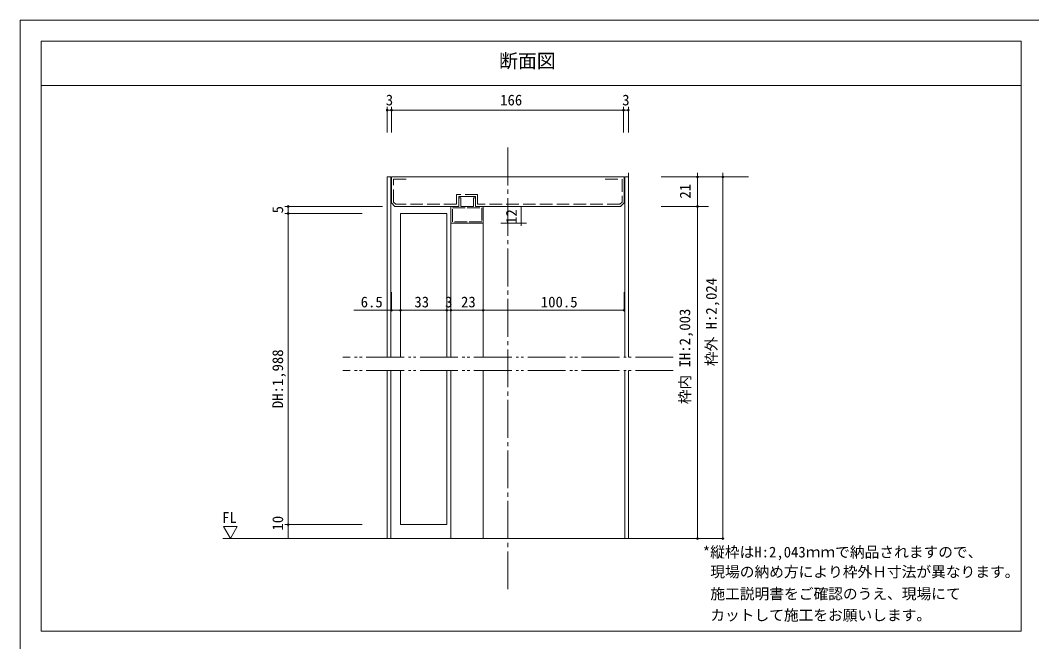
# Model space of a CAD drawing. Units: millimetres on the paper, enlarged 10 times, with parts at other scales. Extents: x -2000 to 2000, y -1385 to 1385.
# Drawn here: x -2000 to 405, y -92 to 1385 of the extents above; entities that cross this region are included whole.
import ezdxf
from ezdxf.enums import TextEntityAlignment as Align

# ---------------------------------------------------------------- set-up
doc = ezdxf.new("R2010")
doc.units = ezdxf.units.MM
doc.header["$LTSCALE"] = 10
doc.header["$PDMODE"] = 32
doc.header["$PDSIZE"] = 4
for name, pattern in [('CHAIN2', [12, 9, -1, 1, -1]), ('DASHED3', [4, 3, -1]), ('DOUBLE_CHAIN2', [12.8, 9, -1, 0.6, -0.6, 0.6, -1])]:
    doc.linetypes.add(name, pattern=pattern)
for name, color, linetype, lineweight in [('1-0_下線', 7, 'Continuous', 20), ('1-1_0', 7, 'Continuous', 20), ('2-0_18', 7, 'Continuous', 20)]:
    doc.layers.add(name, color=color, linetype=linetype, lineweight=lineweight)
doc.styles.add('ＭＳ ゴシック', font='')
doc.styles.get('ＭＳ ゴシック').set_extended_font_data('MS Gothic')

msp = doc.modelspace()

# ---------------------------------------------------------------- linework, layer by layer
at = {"layer": '1-0_下線'}
for p, q in [((-1950, 1335), (380, 1335)), ((-1950, 1335), (380, 1335)), ((-1950, -67.5), (-1950, 1335)), ((380, -67.5), (380, 1335)), ((380, -67.5), (380, 1335)), ((380, -67.5), (380, 1335)), ((380, 1230), (-1950, 1230)), ((-1950, 1230), (380, 1230)), ((380, -67.5), (-1950, -67.5))]:
    msp.add_line(p, q, dxfattribs=at)
for points in [[(380, -67.5), (-1950, -67.5), (-1950, 1335)], [(-1950, 1230), (380, 1230), (-1950, 1230)]]:
    msp.add_lwpolyline(points, dxfattribs=at)
at = {"layer": '1-1_0'}
for p, q in [((-1950, 1335), (380, 1335)), ((380, -67.5), (380, 1335)), ((-1950, 1230), (380, 1230))]:
    msp.add_line(p, q, dxfattribs=at)
msp.add_lwpolyline([(-2000, -1385), (2000, -1385), (2000, 1385), (-2000, 1385)], close=True, dxfattribs=at)
msp.add_lwpolyline([(380, -67.5), (-1950, -67.5), (-1950, 1335)], dxfattribs=at)
at = {"layer": '2-0_18'}
for p, q in [((-1127.49, 1118.25), (-1127.49, 1179.4)), ((-1117.49, 1118.25), (-1117.49, 1179.4)), ((-565.61, 1118.25), (-565.61, 1179.4)), ((-565.61, 1118.25), (-565.61, 1179.4)), ((-554.15, 1118.25), (-554.15, 1179.4)), ((-1127.49, 1171.24), (-554.15, 1171.24)), ((-1127.49, 1012.42), (-1119.15, 1012.42)), ((-1127.49, 584.2), (-1127.49, 1012.42)), ((-1119.15, 584.2), (-1119.15, 1012.42)), ((-1117.49, 1012.42), (-937.49, 1012.42)), ((-1117.49, 950.76), (-1117.49, 1012.42)), ((-562.49, 584.2), (-562.49, 1012.42)), ((-554.15, 1012.42), (-562.49, 1012.42)), ((-554.15, 584.2), (-554.15, 1022.42)), ((-554.15, 584.2), (-554.15, 1012.42)), ((-476.1, 1012.42), (-268.3, 1012.42)), ((-389.74, 1022.42), (-389.74, 152.65)), ((-329.44, 1022.42), (-329.44, 152.65)), ((-952.49, 962.42), (-952.49, 942.42)), ((-912.49, 947.42), (-912.49, 970.76)), ((-1138.49, 942.42), (-1370.87, 942.42)), ((-1362.74, 152.65), (-1362.74, 942.42)), ((-809.28, 942.42), (-809.28, 896.41)), ((-476.1, 942.42), (-363.75, 942.42)), ((-389.74, 942.42), (-373.81, 942.42)), ((-1187.3, 925.76), (-1370.89, 925.76)), ((-1187.29, 925.76), (-1370.87, 925.76)), ((-1095.82, 925.76), (-1095.82, 584.2)), ((-1095.82, 925.76), (-985.82, 925.76)), ((-985.82, 925.76), (-985.82, 584.2)), ((-975.82, 902.42), (-975.82, 584.2)), ((-899.15, 902.42), (-899.15, 584.2)), ((-857.29, 902.42), (-796.66, 902.42)), ((-1117.49, 738.85), (-1117.49, 695.53)), ((-564.15, 738.85), (-564.15, 695.53)), ((-1206.8, 695.53), (-564.15, 695.53)), ((-1127.49, 152.65), (-1127.49, 552.16)), ((-1119.15, 152.65), (-1119.15, 552.16)), ((-985.82, 552.16), (-985.82, 185.99)), ((-975.82, 152.65), (-975.82, 552.16)), ((-899.15, 152.65), (-899.15, 552.16)), ((-899.15, 152.65), (-899.15, 552.16)), ((-562.49, 152.65), (-562.49, 552.16)), ((-554.15, 152.65), (-554.15, 552.16)), ((-554.15, 152.65), (-554.15, 552.16)), ((-1187.3, 185.99), (-1370.89, 185.99)), ((-1518.4, 152.65), (-328.04, 152.65)), ((-1187.29, 152.65), (-1494.9, 152.65))]:
    msp.add_line(p, q, dxfattribs=at)
at = {"layer": '2-0_18', "linetype": 'CHAIN2'}
msp.add_line((-840.82, 1082.36), (-840.82, 32.39), dxfattribs=at)
at = {"layer": '2-0_18', "linetype": 'DASHED3'}
for p, q in [((-1112.49, 1007.42), (-1072.49, 1007.42)), ((-1112.49, 952.83), (-1112.49, 1007.42)), ((-574.56, 947.42), (-912.49, 947.42)), ((-569.15, 952.83), (-574.56, 947.42))]:
    msp.add_line(p, q, dxfattribs=at)
at = {"layer": '2-0_18', "linetype": 'DOUBLE_CHAIN2'}
for p, q in [((-447.25, 584.2), (-1232.93, 584.2)), ((-447.25, 552.16), (-1232.93, 552.16))]:
    msp.add_line(p, q, dxfattribs=at)
at = {"layer": '2-0_18'}
for points in [[(-1117.49, 1012.42), (-564.15, 1012.42), (-564.15, 950.76)], [(-917.49, 942.42), (-917.49, 965.76), (-957.49, 965.76), (-957.49, 942.42), (-1109.15, 942.42), (-1117.49, 950.76)], [(-957.49, 962.42), (-957.49, 942.42), (-975.82, 942.42)], [(-922.49, 962.42), (-922.49, 942.42), (-922.49, 962.42)], [(-922.49, 962.42), (-922.49, 942.42), (-922.49, 947.42), (-922.49, 942.42)], [(-917.49, 962.42), (-917.49, 942.42), (-899.15, 942.42)], [(-917.49, 942.42), (-899.15, 942.42), (-899.15, 902.42), (-937.49, 902.42), (-975.82, 902.42), (-975.82, 942.42), (-957.49, 942.42)], [(-952.49, 942.42), (-922.49, 942.42), (-952.49, 942.42)], [(-564.15, 950.76), (-572.49, 942.42), (-917.49, 942.42)], [(-1095.82, 552.16), (-1095.82, 185.99), (-985.82, 185.99)]]:
    msp.add_lwpolyline(points, dxfattribs=at)
at = {"layer": '2-0_18', "linetype": 'DASHED3'}
for points in [[(-609.15, 1007.42), (-569.15, 1007.42), (-569.15, 952.83)], [(-912.49, 970.76), (-962.49, 970.76), (-962.49, 947.42), (-1107.08, 947.42), (-1112.49, 952.83)]]:
    msp.add_lwpolyline(points, dxfattribs=at)
at = {"layer": '2-0_18'}
for points in [[(-952.49, 962.42), (-957.49, 962.42), (-957.49, 942.42), (-957.49, 962.42)], [(-952.49, 962.42), (-952.49, 942.42), (-952.49, 947.42), (-952.49, 942.42)], [(-922.49, 962.42), (-917.49, 962.42), (-917.49, 942.42), (-917.49, 962.42)], [(-1500.32, 152.65), (-1483.83, 181.34), (-1517.02, 181.34)]]:
    msp.add_lwpolyline(points, close=True, dxfattribs=at)
at = {"layer": '2-0_18', "linetype": 'DASHED3'}
msp.add_lwpolyline([(-902.49, 905.76), (-937.49, 905.76), (-972.49, 905.76), (-972.49, 939.09), (-937.49, 939.09), (-902.49, 939.09)], close=True, dxfattribs=at)
at = {"layer": '2-0_18'}
for p in [(-1127.49, 1171.24), (-1117.49, 1171.24), (-565.61, 1171.24), (-554.15, 1171.24), (-389.74, 1012.42), (-329.44, 1012.42), (-1362.74, 942.42), (-389.74, 942.42), (-1362.74, 925.76), (-1117.49, 695.53), (-1095.82, 695.53), (-985.82, 695.53), (-975.82, 695.53), (-899.15, 695.53), (-564.15, 695.53), (-1362.75, 185.99), (-389.74, 152.65), (-329.44, 152.65)]:
    msp.add_point(p, dxfattribs=at)

# ---------------------------------------------------------------- texts
at = {"layer": '1-1_0', "style": 'ＭＳ ゴシック'}
msp.add_text('断面図', height=32.99, dxfattribs=at).set_placement((-861.74, 1261.98), align=Align.BOTTOM_LEFT)
at = {"layer": '2-0_18', "style": 'ＭＳ ゴシック'}
for s, p in [('3', (-1130.83, 1174.84)), ('166', (-858.84, 1174.84)), ('3', (-568.78, 1174.84)), ('6.5', (-1190.55, 694.7)), ('33', (-1062.85, 694.7)), ('3', (-989.79, 694.7)), ('23', (-951.86, 694.75)), ('100.5', (-762.18, 694.7)), ('FL', (-1519.98, 182.45)), ('*縦枠はH:2,043ｍｍで納品されますので、', (-377.09, 100.17)), ('現場の納め方により枠外Ｈ寸法が異なります。', (-359.31, 53.25)), ('施工説明書をご確認のうえ、現場にて', (-359.07, 0.98)), ('カットして施工をお願いします。', (-359.31, -49.72))]:
    msp.add_text(s, height=25.66, dxfattribs=at).set_placement(p, align=Align.BOTTOM_LEFT)
for s, p in [('21', (-398.56, 961.03)), ('5', (-1367.31, 925.89)), ('12', (-811.76, 900.76)), ('枠外 H:2,024', (-336.44, 562.8)), ('枠内 IH:2,003', (-399.36, 472.27)), ('DH:1,988', (-1367.31, 462.86)), ('10', (-1367.32, 171.89))]:
    msp.add_text(s, height=25.66, rotation=90, dxfattribs=at).set_placement(p, align=Align.BOTTOM_LEFT)

doc.saveas('drawing.dxf')
